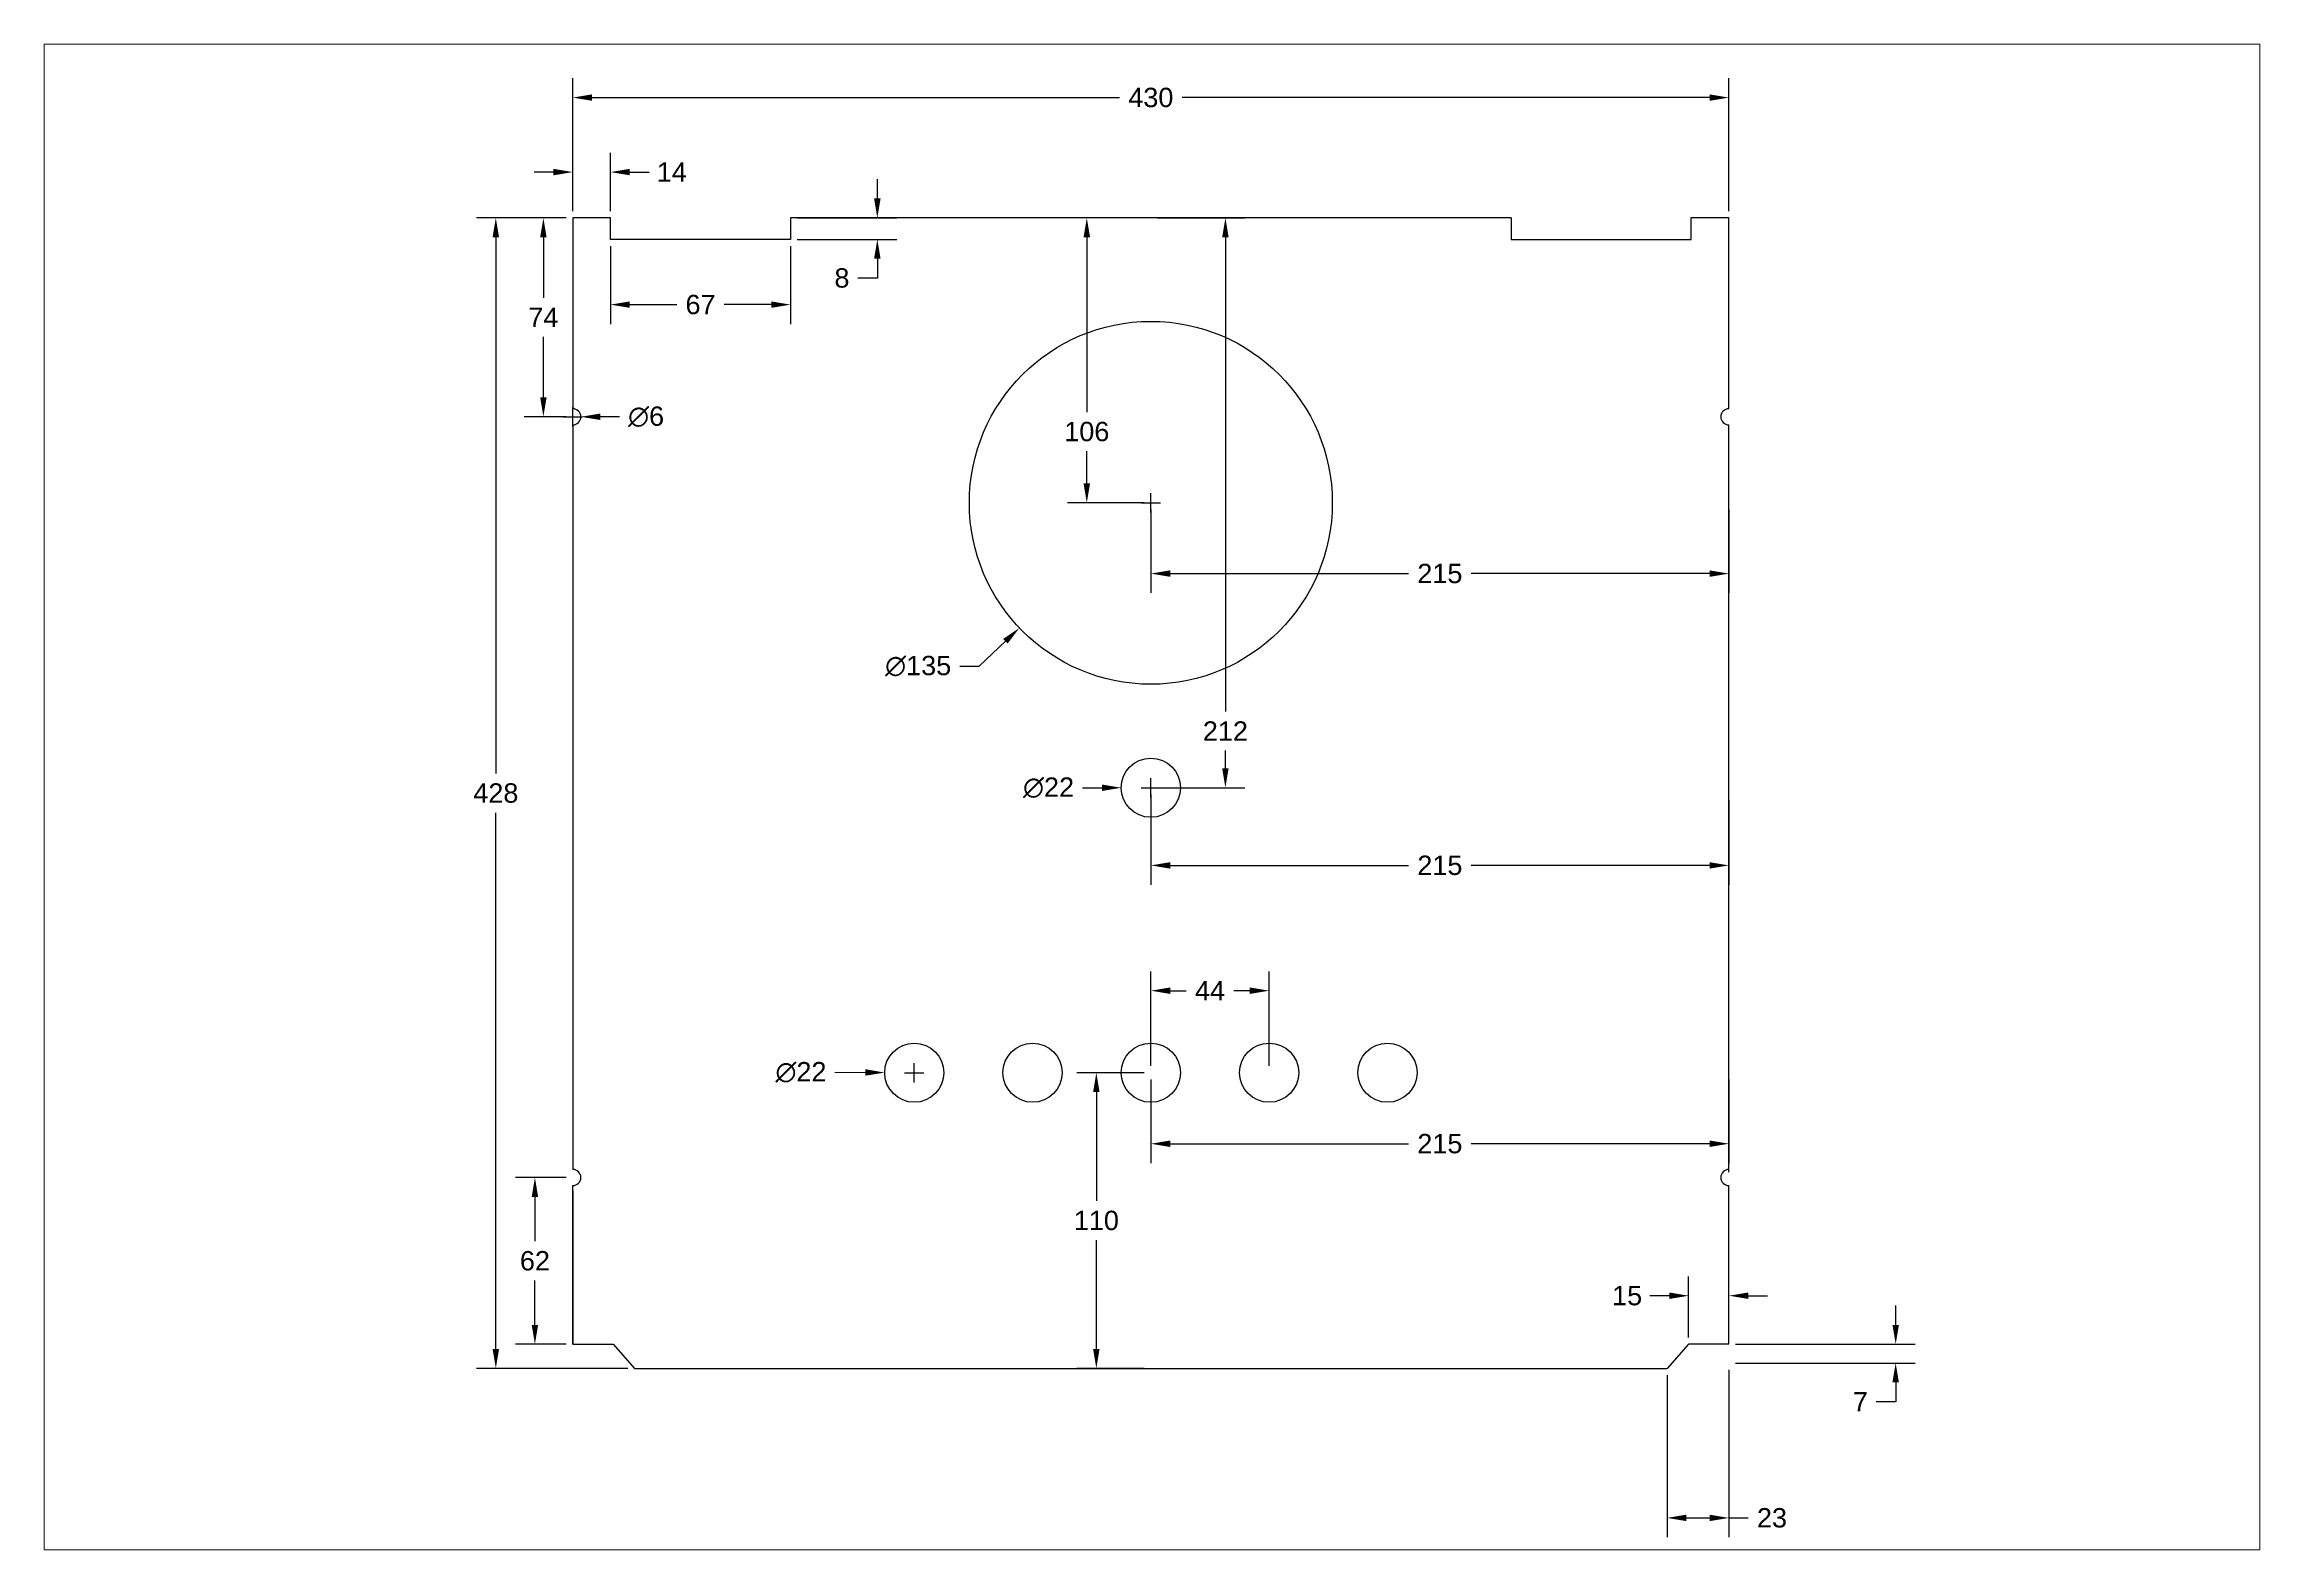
# Paper-space layout 'Layout1' of a CAD drawing. Header units: inches. Extents: x 164 to 988, y 128 to 688.
# The model-space entities are those that its viewports show. They can reach past a viewport. Long polylines and large blocks are cut down to what shows.
import ezdxf

# ---------------------------------------------------------------- set-up
doc = ezdxf.new("R2010")
doc.units = ezdxf.units.IN
doc.header["$MEASUREMENT"] = 0
doc.layers.add('Dims', color=5, linetype='Continuous')
doc.styles.get("Standard").update_dxf_attribs({"font": 'arial.ttf'})
doc.dimstyles.new('Annotative', dxfattribs={"dimscale": 0, "dimtxt": 0.18, "dimasz": 0.18, "dimexe": 0.18, "dimexo": 0.0625, "dimgap": 0.09, "dimtad": 0, "dimtih": 1, "dimtoh": 1, "dimdec": 4, "dimzin": 0, "dimdsep": 46, "dimtxsty": 'Standard', "dimcen": 0.09, "dimadec": 0, "dimazin": 0, "dimtfac": 1, "dimtdec": 4, "dimtofl": 0, "dimtmove": 0, "dimatfit": 3, "dimfxl": 1, "dimtolj": 1, "dimtzin": 0, "dimarcsym": 0})

# ---------------------------------------------------------------- blocks, each defined once
blk = doc.blocks.new('*D0')
at = {"layer": 'Defpoints', "color": 0, "transparency": 16777216}
for p in [(0, 428), (23, 0), (-28.63, 0)]:
    blk.add_point(p, dxfattribs=at)
at = {"layer": 'Dims', "color": 0, "lineweight": -2, "transparency": 16777216}
for p, q in [((-2.5, 428), (-35.83, 428)), ((-28.63, 420.8), (-28.63, 221.28)), ((-28.63, 7.2), (-28.63, 206.72)), ((20.5, 0), (-35.83, 0))]:
    blk.add_line(p, q, dxfattribs=at)
at = {"layer": 'Dims', "color": 0, "transparency": 16777216}
for points in [[(-29.83, 420.8), (-27.43, 420.8), (-28.63, 428)], [(-29.83, 7.2), (-27.43, 7.2), (-28.63, 0)]]:
    blk.add_solid(points, dxfattribs=at)
at = {"layer": 'Dims', "color": 0, "transparency": 16777216, "insert": (-28.63, 214), "char_height": 7.2, "attachment_point": 5}
blk.add_mtext('\\A1;428', dxfattribs=at)
blk = doc.blocks.new('*D1')
at = {"layer": 'Defpoints', "color": 0, "transparency": 16777216}
for p in [(14, 420), (81, 420), (81, 395.71)]:
    blk.add_point(p, dxfattribs=at)
at = {"layer": 'Dims', "color": 0, "lineweight": -2, "transparency": 16777216}
for p, q in [((14, 417.5), (14, 388.51)), ((81, 417.5), (81, 388.51)), ((21.2, 395.71), (38.72, 395.71)), ((73.8, 395.71), (56.28, 395.71))]:
    blk.add_line(p, q, dxfattribs=at)
at = {"layer": 'Dims', "color": 0, "transparency": 16777216}
for points in [[(21.2, 396.91), (21.2, 394.51), (14, 395.71)], [(73.8, 396.91), (73.8, 394.51), (81, 395.71)]]:
    blk.add_solid(points, dxfattribs=at)
at = {"layer": 'Dims', "color": 0, "transparency": 16777216, "insert": (47.5, 395.71), "char_height": 7.2, "attachment_point": 5}
blk.add_mtext('\\A1;67', dxfattribs=at)
blk = doc.blocks.new('*D2')
at = {"layer": 'Defpoints', "color": 0, "transparency": 16777216}
for p in [(81, 428), (81, 420), (113.27, 420)]:
    blk.add_point(p, dxfattribs=at)
at = {"layer": 'Dims', "color": 0, "lineweight": -2, "transparency": 16777216}
for p, q in [((113.27, 435.2), (113.27, 442.4)), ((83.5, 428), (120.47, 428)), ((83.5, 420), (120.47, 420)), ((113.27, 412.8), (113.27, 405.6)), ((113.27, 405.6), (106.07, 405.6))]:
    blk.add_line(p, q, dxfattribs=at)
at = {"layer": 'Dims', "color": 0, "transparency": 16777216}
for points in [[(112.07, 435.2), (114.47, 435.2), (113.27, 428)], [(112.07, 412.8), (114.47, 412.8), (113.27, 420)]]:
    blk.add_solid(points, dxfattribs=at)
at = {"layer": 'Dims', "color": 0, "transparency": 16777216, "insert": (100.1, 405.6), "char_height": 7.2, "attachment_point": 5}
blk.add_mtext('\\A1;8', dxfattribs=at)
blk = doc.blocks.new('*D3')
at = {"layer": 'Defpoints', "color": 0, "transparency": 16777216}
for p in [(204, 216), (226, 216)]:
    blk.add_point(p, dxfattribs=at)
at = {"layer": 'Dims', "color": 0, "lineweight": -2, "transparency": 16777216}
for p, q in [((189.6, 216), (196.8, 216)), ((211.4, 216), (218.6, 216)), ((215, 212.4), (215, 219.6))]:
    blk.add_line(p, q, dxfattribs=at)
at = {"layer": 'Dims', "color": 0, "transparency": 16777216}
blk.add_solid([(196.8, 217.2), (196.8, 214.8), (204, 216)], dxfattribs=at)
at = {"layer": 'Dims', "color": 0, "transparency": 16777216, "insert": (176.96, 216), "char_height": 7.2, "attachment_point": 5}
blk.add_mtext('\\A1;∅22', dxfattribs=at)
blk = doc.blocks.new('*D4')
at = {"layer": 'Defpoints', "color": 0, "transparency": 16777216}
for p in [(-3, 354), (3, 354)]:
    blk.add_point(p, dxfattribs=at)
at = {"layer": 'Dims', "color": 0, "lineweight": -2, "transparency": 16777216}
for p, q in [((0, 350.4), (0, 357.6)), ((-3.6, 354), (3.6, 354)), ((17.4, 354), (10.2, 354))]:
    blk.add_line(p, q, dxfattribs=at)
at = {"layer": 'Dims', "color": 0, "transparency": 16777216}
blk.add_solid([(10.2, 355.2), (10.2, 352.8), (3, 354)], dxfattribs=at)
at = {"layer": 'Dims', "color": 0, "transparency": 16777216, "insert": (27.27, 354), "char_height": 7.2, "attachment_point": 5}
blk.add_mtext('\\A1;∅6', dxfattribs=at)
blk = doc.blocks.new('*D5')
at = {"layer": 'Defpoints', "color": 0, "transparency": 16777216}
for p in [(0, 428), (-10.94, 354), (0, 354)]:
    blk.add_point(p, dxfattribs=at)
at = {"layer": 'Dims', "color": 0, "lineweight": -2, "transparency": 16777216}
for p, q in [((-2.5, 428), (-18.14, 428)), ((-10.94, 420.8), (-10.94, 398.2)), ((-10.94, 361.2), (-10.94, 383.8)), ((-2.5, 354), (-18.14, 354))]:
    blk.add_line(p, q, dxfattribs=at)
at = {"layer": 'Dims', "color": 0, "transparency": 16777216}
for points in [[(-12.14, 420.8), (-9.74, 420.8), (-10.94, 428)], [(-12.14, 361.2), (-9.74, 361.2), (-10.94, 354)]]:
    blk.add_solid(points, dxfattribs=at)
at = {"layer": 'Dims', "color": 0, "transparency": 16777216, "insert": (-10.94, 391), "char_height": 7.2, "attachment_point": 5}
blk.add_mtext('\\A1;74', dxfattribs=at)
blk = doc.blocks.new('*D6')
at = {"layer": 'Defpoints', "color": 0, "transparency": 16777216}
for p in [(-14.09, 71), (0, 71), (0, 9)]:
    blk.add_point(p, dxfattribs=at)
at = {"layer": 'Dims', "color": 0, "lineweight": -2, "transparency": 16777216}
for p, q in [((-2.5, 71), (-21.29, 71)), ((-14.09, 63.8), (-14.09, 47.28)), ((-14.09, 16.2), (-14.09, 32.72)), ((-2.5, 9), (-21.29, 9))]:
    blk.add_line(p, q, dxfattribs=at)
at = {"layer": 'Dims', "color": 0, "transparency": 16777216}
for points in [[(-15.29, 63.8), (-12.89, 63.8), (-14.09, 71)], [(-15.29, 16.2), (-12.89, 16.2), (-14.09, 9)]]:
    blk.add_solid(points, dxfattribs=at)
at = {"layer": 'Dims', "color": 0, "transparency": 16777216, "insert": (-14.09, 40), "char_height": 7.2, "attachment_point": 5}
blk.add_mtext('\\A1;62', dxfattribs=at)
blk = doc.blocks.new('*D7')
at = {"layer": 'Defpoints', "color": 0, "transparency": 16777216}
for p in [(430, 9), (430, 2), (492.04, 2)]:
    blk.add_point(p, dxfattribs=at)
at = {"layer": 'Dims', "color": 0, "lineweight": -2, "transparency": 16777216}
for p, q in [((492.04, 16.2), (492.04, 23.4)), ((432.5, 9), (499.24, 9)), ((432.5, 2), (499.24, 2)), ((492.04, -5.2), (492.04, -12.4)), ((492.04, -12.4), (484.84, -12.4))]:
    blk.add_line(p, q, dxfattribs=at)
at = {"layer": 'Dims', "color": 0, "transparency": 16777216}
for points in [[(490.84, 16.2), (493.24, 16.2), (492.04, 9)], [(490.84, -5.2), (493.24, -5.2), (492.04, 2)]]:
    blk.add_solid(points, dxfattribs=at)
at = {"layer": 'Dims', "color": 0, "transparency": 16777216, "insert": (478.91, -12.4), "char_height": 7.2, "attachment_point": 5}
blk.add_mtext('\\A1;7', dxfattribs=at)
blk = doc.blocks.new('*D8')
at = {"layer": 'Defpoints', "color": 0, "transparency": 16777216}
for p in [(407, 0), (430, 2), (430, -55.61)]:
    blk.add_point(p, dxfattribs=at)
at = {"layer": 'Dims', "color": 0, "lineweight": -2, "transparency": 16777216}
for p, q in [((407, -2.5), (407, -62.81)), ((430, -0.5), (430, -62.81)), ((414.2, -55.61), (422.8, -55.61)), ((430, -55.61), (437.2, -55.61))]:
    blk.add_line(p, q, dxfattribs=at)
at = {"layer": 'Dims', "color": 0, "transparency": 16777216}
for points in [[(414.2, -54.41), (414.2, -56.81), (407, -55.61)], [(422.8, -54.41), (422.8, -56.81), (430, -55.61)]]:
    blk.add_solid(points, dxfattribs=at)
at = {"layer": 'Dims', "color": 0, "transparency": 16777216, "insert": (446.02, -55.61), "char_height": 7.2, "attachment_point": 5}
blk.add_mtext('\\A1;23', dxfattribs=at)
blk = doc.blocks.new('*D9')
at = {"layer": 'Defpoints', "color": 0, "transparency": 16777216}
for p in [(415, 27.04), (415, 9), (430, 9)]:
    blk.add_point(p, dxfattribs=at)
at = {"layer": 'Dims', "color": 0, "lineweight": -2, "transparency": 16777216}
for p, q in [((415, 11.5), (415, 34.24)), ((430, 11.5), (430, 34.24)), ((407.8, 27.04), (400.6, 27.04)), ((437.2, 27.04), (444.4, 27.04))]:
    blk.add_line(p, q, dxfattribs=at)
at = {"layer": 'Dims', "color": 0, "transparency": 16777216}
for points in [[(407.8, 28.24), (407.8, 25.84), (415, 27.04)], [(437.2, 28.24), (437.2, 25.84), (430, 27.04)]]:
    blk.add_solid(points, dxfattribs=at)
at = {"layer": 'Dims', "color": 0, "transparency": 16777216, "insert": (392.15, 27.04), "char_height": 7.2, "attachment_point": 5}
blk.add_mtext('\\A1;15', dxfattribs=at)
blk = doc.blocks.new('*D10')
at = {"layer": 'Defpoints', "color": 0, "transparency": 16777216}
for p in [(14, 445.02), (0, 428), (14, 428)]:
    blk.add_point(p, dxfattribs=at)
at = {"layer": 'Dims', "color": 0, "lineweight": -2, "transparency": 16777216}
for p, q in [((-7.2, 445.02), (-14.4, 445.02)), ((0, 430.5), (0, 452.22)), ((14, 430.5), (14, 452.22)), ((21.2, 445.02), (28.4, 445.02))]:
    blk.add_line(p, q, dxfattribs=at)
at = {"layer": 'Dims', "color": 0, "transparency": 16777216}
for points in [[(-7.2, 446.22), (-7.2, 443.82), (0, 445.02)], [(21.2, 446.22), (21.2, 443.82), (14, 445.02)]]:
    blk.add_solid(points, dxfattribs=at)
at = {"layer": 'Dims', "color": 0, "transparency": 16777216, "insert": (36.8, 445.02), "char_height": 7.2, "attachment_point": 5}
blk.add_mtext('\\A1;14', dxfattribs=at)
blk = doc.blocks.new('*D11')
at = {"layer": 'Defpoints', "color": 0, "transparency": 16777216}
for p in [(430, 472.74), (0, 428), (430, 428)]:
    blk.add_point(p, dxfattribs=at)
at = {"layer": 'Dims', "color": 0, "lineweight": -2, "transparency": 16777216}
for p, q in [((0, 430.5), (0, 479.94)), ((430, 430.5), (430, 479.94)), ((7.2, 472.74), (203.31, 472.74)), ((422.8, 472.74), (226.69, 472.74))]:
    blk.add_line(p, q, dxfattribs=at)
at = {"layer": 'Dims', "color": 0, "transparency": 16777216}
for points in [[(7.2, 473.94), (7.2, 471.54), (0, 472.74)], [(422.8, 473.94), (422.8, 471.54), (430, 472.74)]]:
    blk.add_solid(points, dxfattribs=at)
at = {"layer": 'Dims', "color": 0, "transparency": 16777216, "insert": (215, 472.74), "char_height": 7.2, "attachment_point": 5}
blk.add_mtext('\\A1;430', dxfattribs=at)
blk = doc.blocks.new('*D12')
at = {"layer": 'Defpoints', "color": 0, "transparency": 16777216}
for p in [(215, 428), (242.73, 428), (215, 216)]:
    blk.add_point(p, dxfattribs=at)
at = {"layer": 'Dims', "color": 0, "lineweight": -2, "transparency": 16777216}
for p, q in [((217.5, 428), (249.93, 428)), ((242.73, 420.8), (242.73, 244.32)), ((242.73, 223.2), (242.73, 229.89)), ((217.5, 216), (249.93, 216))]:
    blk.add_line(p, q, dxfattribs=at)
at = {"layer": 'Dims', "color": 0, "transparency": 16777216}
for points in [[(241.53, 420.8), (243.93, 420.8), (242.73, 428)], [(241.53, 223.2), (243.93, 223.2), (242.73, 216)]]:
    blk.add_solid(points, dxfattribs=at)
at = {"layer": 'Dims', "color": 0, "transparency": 16777216, "insert": (242.73, 237.1), "char_height": 7.2, "attachment_point": 5}
blk.add_mtext('\\A1;212', dxfattribs=at)
blk = doc.blocks.new('*D13')
at = {"layer": 'Defpoints', "color": 0, "transparency": 16777216}
for p in [(215, 216), (430, 214), (430, 187.11)]:
    blk.add_point(p, dxfattribs=at)
at = {"layer": 'Dims', "color": 0, "lineweight": -2, "transparency": 16777216}
for p, q in [((215, 213.5), (215, 179.91)), ((430, 211.5), (430, 179.91)), ((222.2, 187.11), (310.86, 187.11)), ((422.8, 187.11), (334.14, 187.11))]:
    blk.add_line(p, q, dxfattribs=at)
at = {"layer": 'Dims', "color": 0, "transparency": 16777216}
for points in [[(222.2, 188.31), (222.2, 185.91), (215, 187.11)], [(422.8, 188.31), (422.8, 185.91), (430, 187.11)]]:
    blk.add_solid(points, dxfattribs=at)
at = {"layer": 'Dims', "color": 0, "transparency": 16777216, "insert": (322.5, 187.11), "char_height": 7.2, "attachment_point": 5}
blk.add_mtext('\\A1;215', dxfattribs=at)
blk = doc.blocks.new('*D14')
at = {"layer": 'Defpoints', "color": 0, "transparency": 16777216}
for p in [(263.89, 368.54), (166.11, 275.46)]:
    blk.add_point(p, dxfattribs=at)
at = {"layer": 'Dims', "color": 0, "lineweight": -2, "transparency": 16777216}
for p, q in [((211.4, 322), (218.6, 322)), ((215, 318.4), (215, 325.6)), ((151.16, 261.23), (160.89, 270.5)), ((143.96, 261.23), (151.16, 261.23))]:
    blk.add_line(p, q, dxfattribs=at)
at = {"layer": 'Dims', "color": 0, "transparency": 16777216}
blk.add_solid([(160.07, 271.37), (161.72, 269.63), (166.11, 275.46)], dxfattribs=at)
at = {"layer": 'Dims', "color": 0, "transparency": 16777216, "insert": (128.46, 261.23), "char_height": 7.2, "attachment_point": 5}
blk.add_mtext('\\A1;∅135', dxfattribs=at)
blk = doc.blocks.new('*D15')
at = {"layer": 'Defpoints', "color": 0, "transparency": 16777216}
for p in [(191.18, 428), (215, 428), (215, 322)]:
    blk.add_point(p, dxfattribs=at)
at = {"layer": 'Dims', "color": 0, "lineweight": -2, "transparency": 16777216}
for p, q in [((212.5, 428), (183.98, 428)), ((191.18, 420.8), (191.18, 355.74)), ((191.18, 329.2), (191.18, 341.19)), ((212.5, 322), (183.98, 322))]:
    blk.add_line(p, q, dxfattribs=at)
at = {"layer": 'Dims', "color": 0, "transparency": 16777216}
for points in [[(189.98, 420.8), (192.38, 420.8), (191.18, 428)], [(189.98, 329.2), (192.38, 329.2), (191.18, 322)]]:
    blk.add_solid(points, dxfattribs=at)
at = {"layer": 'Dims', "color": 0, "transparency": 16777216, "insert": (191.18, 348.46), "char_height": 7.2, "attachment_point": 5}
blk.add_mtext('\\A1;106', dxfattribs=at)
blk = doc.blocks.new('*D16')
at = {"layer": 'Defpoints', "color": 0, "transparency": 16777216}
for p in [(215, 322), (430, 322), (430, 295.66)]:
    blk.add_point(p, dxfattribs=at)
at = {"layer": 'Dims', "color": 0, "lineweight": -2, "transparency": 16777216}
for p, q in [((215, 319.5), (215, 288.46)), ((430, 319.5), (430, 288.46)), ((222.2, 295.66), (310.86, 295.66)), ((422.8, 295.66), (334.14, 295.66))]:
    blk.add_line(p, q, dxfattribs=at)
at = {"layer": 'Dims', "color": 0, "transparency": 16777216}
for points in [[(222.2, 296.86), (222.2, 294.46), (215, 295.66)], [(422.8, 296.86), (422.8, 294.46), (430, 295.66)]]:
    blk.add_solid(points, dxfattribs=at)
at = {"layer": 'Dims', "color": 0, "transparency": 16777216, "insert": (322.5, 295.66), "char_height": 7.2, "attachment_point": 5}
blk.add_mtext('\\A1;215', dxfattribs=at)
blk = doc.blocks.new('*D18')
at = {"layer": 'Defpoints', "color": 0, "transparency": 16777216}
for p in [(215, 110), (215, 0), (194.73, 0)]:
    blk.add_point(p, dxfattribs=at)
at = {"layer": 'Dims', "color": 0, "lineweight": -2, "transparency": 16777216}
for p, q in [((212.5, 110), (187.53, 110)), ((194.73, 102.8), (194.73, 62.28)), ((194.73, 7.2), (194.73, 47.72)), ((212.5, 0), (187.53, 0))]:
    blk.add_line(p, q, dxfattribs=at)
at = {"layer": 'Dims', "color": 0, "transparency": 16777216}
for points in [[(193.53, 102.8), (195.93, 102.8), (194.73, 110)], [(193.53, 7.2), (195.93, 7.2), (194.73, 0)]]:
    blk.add_solid(points, dxfattribs=at)
at = {"layer": 'Dims', "color": 0, "transparency": 16777216, "insert": (194.73, 55), "char_height": 7.2, "attachment_point": 5}
blk.add_mtext('\\A1;110', dxfattribs=at)
blk = doc.blocks.new('*D19')
at = {"layer": 'Defpoints', "color": 0, "transparency": 16777216}
for p in [(259, 140.5), (215, 110), (259, 110)]:
    blk.add_point(p, dxfattribs=at)
at = {"layer": 'Dims', "color": 0, "lineweight": -2, "transparency": 16777216}
for p, q in [((215, 112.5), (215, 147.7)), ((222.2, 140.5), (228.11, 140.5)), ((251.8, 140.5), (245.89, 140.5)), ((259, 112.5), (259, 147.7))]:
    blk.add_line(p, q, dxfattribs=at)
at = {"layer": 'Dims', "color": 0, "transparency": 16777216}
for points in [[(222.2, 141.7), (222.2, 139.3), (215, 140.5)], [(251.8, 141.7), (251.8, 139.3), (259, 140.5)]]:
    blk.add_solid(points, dxfattribs=at)
at = {"layer": 'Dims', "color": 0, "transparency": 16777216, "insert": (237, 140.5), "char_height": 7.2, "attachment_point": 5}
blk.add_mtext('\\A1;44', dxfattribs=at)
blk = doc.blocks.new('*D20')
at = {"layer": 'Defpoints', "color": 0, "transparency": 16777216}
for p in [(116, 110.05), (138, 109.95)]:
    blk.add_point(p, dxfattribs=at)
at = {"layer": 'Dims', "color": 0, "lineweight": -2, "transparency": 16777216}
for p, q in [((97.51, 110.14), (108.8, 110.09)), ((123.4, 110), (130.6, 110)), ((127, 106.4), (127, 113.6))]:
    blk.add_line(p, q, dxfattribs=at)
at = {"layer": 'Dims', "color": 0, "transparency": 16777216}
blk.add_solid([(108.81, 111.29), (108.79, 108.89), (116, 110.05)], dxfattribs=at)
at = {"layer": 'Dims', "color": 0, "transparency": 16777216, "insert": (84.87, 110.14), "char_height": 7.2, "attachment_point": 5}
blk.add_mtext('\\A1;∅22', dxfattribs=at)
blk = doc.blocks.new('*D21')
at = {"layer": 'Defpoints', "color": 0, "transparency": 16777216}
for p in [(215, 110), (430, 110), (430, 83.58)]:
    blk.add_point(p, dxfattribs=at)
at = {"layer": 'Dims', "color": 0, "lineweight": -2, "transparency": 16777216}
for p, q in [((215, 107.5), (215, 76.38)), ((430, 107.5), (430, 76.38)), ((222.2, 83.58), (310.86, 83.58)), ((422.8, 83.58), (334.14, 83.58))]:
    blk.add_line(p, q, dxfattribs=at)
at = {"layer": 'Dims', "color": 0, "transparency": 16777216}
for points in [[(222.2, 84.78), (222.2, 82.38), (215, 83.58)], [(422.8, 84.78), (422.8, 82.38), (430, 83.58)]]:
    blk.add_solid(points, dxfattribs=at)
at = {"layer": 'Dims', "color": 0, "transparency": 16777216, "insert": (322.5, 83.58), "char_height": 7.2, "attachment_point": 5}
blk.add_mtext('\\A1;215', dxfattribs=at)

msp = doc.modelspace()

# ---------------------------------------------------------------- linework, layer by layer
for p, q in [((0, 9), (15, 9)), ((15, 9), (23, 0)), ((415, 9), (407, 0)), ((430, 9), (415, 9))]:
    msp.add_line(p, q)
for points in [[(14, 428), (0, 428), (0, 357)], [(81, 428), (81, 420), (14, 420), (14, 428)], [(349, 428), (81, 428)], [(349, 428), (349, 420), (416, 420), (416, 428)], [(430, 357), (430, 428), (416, 428)], [(0, 351), (0, 74)], [(430, 73), (430, 351)], [(0, 9), (0, 68)], [(0, 66), (0, 9)], [(430, 9), (430, 68)], [(23, 0), (407, 0)]]:
    msp.add_lwpolyline(points)
for centre, radius in [((215, 322), 67.5), ((215, 216), 11), ((127, 110), 11), ((171, 110), 11), ((215, 110), 11), ((259, 110), 11), ((303, 110), 11)]:
    msp.add_circle(centre, radius)
for centre, start, end in [((0, 354), 270, 90), ((430, 354), 90, 270), ((0, 71), 270, 90), ((430, 71), 90, 270)]:
    msp.add_arc(centre, 3, start, end)

# ---------------------------------------------------------------- dimensions: what is measured, and where the dimension line sits
at = {"layer": 'Dims'}
for base, p1, p2, picture, middle in [((430, 472.74), (0, 428), (430, 428), '*D11', (215, 472.74)), ((14, 445.02), (0, 428), (14, 428), '*D10', (36.8, 445.02)), ((430, 187.11), (215, 216), (430, 214), '*D13', (322.5, 187.11)), ((259, 140.5), (215, 110), (259, 110), '*D19', (237, 140.5)), ((415, 27.04), (430, 9), (415, 9), '*D9', (392.15, 27.04)), ((430, -55.61), (407, 0), (430, 2), '*D8', (446.02, -55.61))]:
    dim = msp.add_linear_dim(base=base, p1=p1, p2=p2, dimstyle='Annotative', override={"dimdec": 0}, dxfattribs=at)
    dim.commit()
    dim.dimension.update_dxf_attribs({"geometry": picture, "text_midpoint": middle})
for base, p1, p2, picture, middle in [((113.27, 420), (81, 428), (81, 420), '*D2', (100.1, 405.6)), ((-28.63, 0), (0, 428), (23, 0), '*D0', (-28.63, 214)), ((-10.94, 354), (0, 428), (0, 354), '*D5', (-10.94, 391)), ((194.73, 0), (215, 110), (215, 0), '*D18', (194.73, 55)), ((-14.09, 71), (0, 9), (0, 71), '*D6', (-14.09, 40)), ((492.04, 2), (430, 9), (430, 2), '*D7', (478.91, -12.4))]:
    dim = msp.add_linear_dim(base=base, p1=p1, p2=p2, angle=90, dimstyle='Annotative', override={"dimdec": 0}, dxfattribs=at)
    dim.commit()
    dim.dimension.update_dxf_attribs({"geometry": picture, "text_midpoint": middle})
for base, p1, picture, middle in [((191.18, 428), (215, 322), '*D15', (191.18, 348.46)), ((242.73, 428), (215, 216), '*D12', (242.73, 237.1))]:
    dim = msp.add_linear_dim(base=base, p1=p1, p2=(215, 428), angle=90, dimstyle='Annotative', override={"dimdec": 0}, dxfattribs=at)
    dim.commit()
    dim.dimension.update_dxf_attribs({"geometry": picture, "text_midpoint": middle, "dimtype": 160})
for base, p1, p2, picture, middle in [((81, 395.71), (14, 420), (81, 420), '*D1', (47.5, 395.71)), ((430, 295.66), (215, 322), (430, 322), '*D16', (322.5, 295.66)), ((430, 83.58), (215, 110), (430, 110), '*D21', (322.5, 83.58))]:
    dim = msp.add_linear_dim(base=base, p1=p1, p2=p2, dimstyle='Annotative', override={"dimdec": 0}, dxfattribs=at)
    dim.commit()
    dim.dimension.update_dxf_attribs({"geometry": picture, "text_midpoint": middle, "dimtype": 160})
for p1, p2, picture, middle in [((263.89, 368.54), (166.11, 275.46), '*D14', (128.46, 261.23)), ((138, 109.95), (116, 110.05), '*D20', (97.51, 110.14))]:
    dim = msp.add_diameter_dim_2p(p1=p1, p2=p2, dimstyle='Annotative', override={"dimdec": 0}, dxfattribs=at)
    dim.commit()
    dim.dimension.update_dxf_attribs({"geometry": picture, "text_midpoint": middle, "dimtype": 163})
for p1, p2, picture, middle in [((-3, 354), (3, 354), '*D4', (27.27, 354)), ((226, 216), (204, 216), '*D3', (176.96, 216))]:
    dim = msp.add_diameter_dim_2p(p1=p1, p2=p2, dimstyle='Annotative', override={"dimdec": 0}, dxfattribs=at)
    dim.commit()
    dim.dimension.update_dxf_attribs({"geometry": picture, "text_midpoint": middle})

psp = doc.layouts.get("Layout1")

# ---------------------------------------------------------------- viewports
at = {"layer": '0', "view_target_point": (250.38, 200.2)}
psp.add_viewport(center=(575.5, 408), size=(824, 559.9944), view_center_point=(-34.95, 12.36), view_height=559.9944, dxfattribs=at)

doc.saveas('drawing.dxf')
